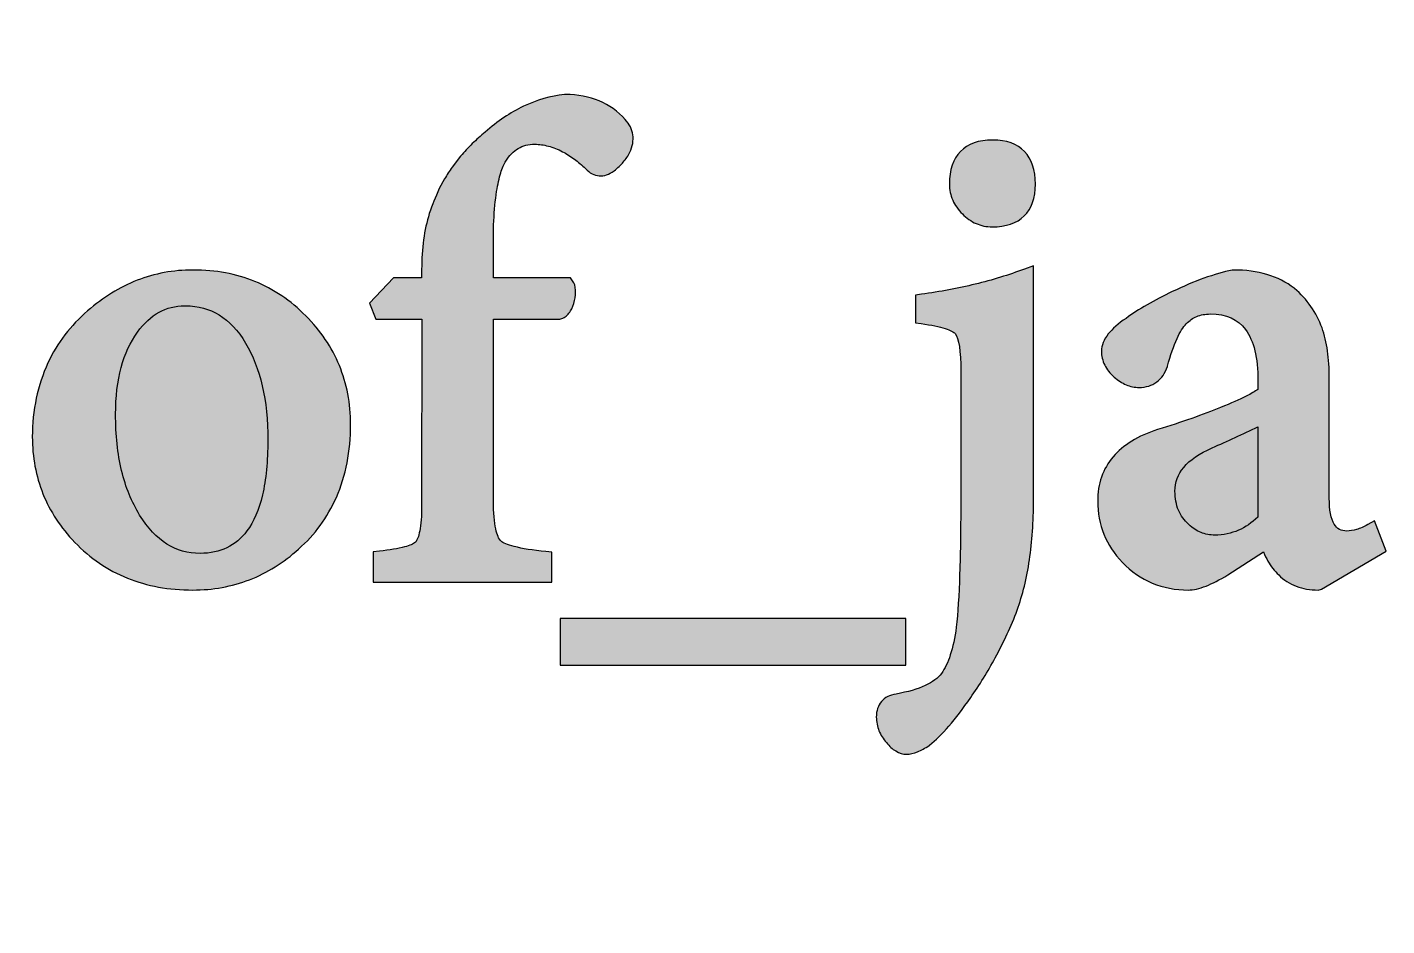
# Model space of a CAD drawing. Header units: millimetres. Extents: x -228 to -124, y -139 to -90.
# Drawn here: x -144.1 to -135.21, y -133.07 to -127.19 of the extents above; entities that cross this region are included whole.
import ezdxf

# ---------------------------------------------------------------- set-up
doc = ezdxf.new("R2010")
doc.units = ezdxf.units.MM
doc.header["$MEASUREMENT"] = 0
doc.layers.add('Layer 1', color=7, linetype='Continuous')

msp = doc.modelspace()

# ---------------------------------------------------------------- hatches: boundary and pattern name
at = {"layer": 'Layer 1', "true_color": 0x373435}
h = msp.add_hatch(color=250, dxfattribs=at)
edge = h.paths.add_edge_path()
edge.add_spline(control_points=[(-141.5218, -128.8344), (-141.5218, -128.8344), (-141.5218, -128.7796), (-141.5218, -128.7796), (-141.5218, -128.7112), (-141.5177, -128.6464), (-141.5095, -128.5855), (-141.5013, -128.5247), (-141.4887, -128.4674), (-141.4718, -128.4141), (-141.4514, -128.3531), (-141.4339, -128.31), (-141.407, -128.2509), (-141.407, -128.2509), (-141.3721, -128.187), (-141.3721, -128.187), (-141.3564, -128.1607), (-141.3399, -128.1351), (-141.3225, -128.1108), (-141.3225, -128.1108), (-141.2668, -128.0383), (-141.2668, -128.0383), (-141.243, -128.0102), (-141.2176, -127.9829), (-141.1906, -127.9564), (-141.1645, -127.9308), (-141.1365, -127.9055), (-141.1069, -127.8812), (-141.0259, -127.8096), (-140.9422, -127.7531), (-140.8564, -127.7122), (-140.7693, -127.6709), (-140.6795, -127.6448), (-140.5872, -127.6343), (-140.5872, -127.6343), (-140.5818, -127.634), (-140.5818, -127.634), (-140.4996, -127.6351), (-140.4256, -127.6492), (-140.361, -127.6762), (-140.2952, -127.7037), (-140.2384, -127.7445), (-140.1912, -127.7984), (-140.1626, -127.8288), (-140.1455, -127.8623), (-140.1403, -127.8985), (-140.1352, -127.9349), (-140.142, -127.9733), (-140.1608, -128.013), (-140.1713, -128.0355), (-140.1855, -128.057), (-140.2029, -128.0774), (-140.2192, -128.0966), (-140.2395, -128.1154), (-140.2636, -128.1336), (-140.2962, -128.1582), (-140.3285, -128.1694), (-140.3605, -128.1672), (-140.3934, -128.1649), (-140.4234, -128.149), (-140.4501, -128.1197), (-140.474, -128.0968), (-140.4986, -128.076), (-140.5231, -128.0577), (-140.5488, -128.0391), (-140.5745, -128.0226), (-140.6001, -128.009), (-140.6312, -127.9928), (-140.6624, -127.9805), (-140.6931, -127.9724), (-140.7231, -127.9644), (-140.753, -127.9604), (-140.7823, -127.9604), (-140.8233, -127.9604), (-140.8594, -127.9695), (-140.8902, -127.9874), (-140.9217, -128.0057), (-140.9493, -128.0338), (-140.9722, -128.071), (-140.9843, -128.09), (-140.9951, -128.1154), (-141.0048, -128.1473), (-141.015, -128.181), (-141.0241, -128.222), (-141.0315, -128.2695), (-141.0403, -128.3261), (-141.0465, -128.3902), (-141.0498, -128.4615), (-141.0532, -128.5329), (-141.0539, -128.6111), (-141.052, -128.6951), (-141.052, -128.6951), (-141.0519, -128.8344), (-141.0519, -128.8344), (-141.0519, -128.8344), (-140.5477, -128.8344), (-140.5477, -128.8344), (-140.5477, -128.8344), (-140.5346, -128.8533), (-140.5346, -128.8533), (-140.5231, -128.8698), (-140.5162, -128.8904), (-140.5147, -128.9141), (-140.5137, -128.934), (-140.516, -128.9572), (-140.5217, -128.9832), (-140.5277, -129.0099), (-140.5366, -129.0327), (-140.5481, -129.0511), (-140.5614, -129.0723), (-140.5781, -129.0883), (-140.5976, -129.0987), (-140.5976, -129.0987), (-140.6182, -129.1039), (-140.6182, -129.1039), (-140.6182, -129.1039), (-141.0519, -129.1039), (-141.0519, -129.1039), (-141.0519, -129.1039), (-141.0519, -130.2961), (-141.0519, -130.2961), (-141.0519, -130.3717), (-141.047, -130.4323), (-141.0373, -130.4779), (-141.0288, -130.5177), (-141.0175, -130.5439), (-141.0039, -130.5562), (-141.0039, -130.5562), (-141.002, -130.5579), (-141.002, -130.5579), (-140.9901, -130.57), (-140.9611, -130.5818), (-140.9159, -130.5931), (-140.8647, -130.606), (-140.7956, -130.6172), (-140.7093, -130.6259), (-140.7093, -130.6259), (-140.67, -130.6299), (-140.67, -130.6299), (-140.67, -130.6299), (-140.67, -130.8265), (-140.67, -130.8265), (-140.67, -130.8265), (-141.8381, -130.8265), (-141.8381, -130.8265), (-141.8381, -130.8265), (-141.8381, -130.6265), (-141.8381, -130.6265), (-141.8381, -130.6265), (-141.7984, -130.6227), (-141.7984, -130.6227), (-141.731, -130.6161), (-141.6759, -130.6069), (-141.634, -130.5956), (-141.5987, -130.5861), (-141.5748, -130.5755), (-141.5631, -130.5643), (-141.5514, -130.5517), (-141.5416, -130.527), (-141.5344, -130.4907), (-141.5262, -130.4488), (-141.5219, -130.3937), (-141.5219, -130.3259), (-141.5219, -130.3259), (-141.5217, -129.1039), (-141.5217, -129.1039), (-141.5217, -129.1039), (-141.8205, -129.1039), (-141.8205, -129.1039), (-141.8205, -129.1039), (-141.8637, -128.9997), (-141.8637, -128.9997), (-141.8637, -128.9997), (-141.7052, -128.8344), (-141.7052, -128.8344), (-141.7052, -128.8344), (-141.5218, -128.8344), (-141.5218, -128.8344)], knot_values=[0, 0, 0, 0, 0.016949, 0.016949, 0.016949, 0.033898, 0.033898, 0.033898, 0.050847, 0.050847, 0.050847, 0.067797, 0.067797, 0.067797, 0.084746, 0.084746, 0.084746, 0.101695, 0.101695, 0.101695, 0.118644, 0.118644, 0.118644, 0.135593, 0.135593, 0.135593, 0.152542, 0.152542, 0.152542, 0.169492, 0.169492, 0.169492, 0.186441, 0.186441, 0.186441, 0.20339, 0.20339, 0.20339, 0.220339, 0.220339, 0.220339, 0.237288, 0.237288, 0.237288, 0.254237, 0.254237, 0.254237, 0.271186, 0.271186, 0.271186, 0.288136, 0.288136, 0.288136, 0.305085, 0.305085, 0.305085, 0.322034, 0.322034, 0.322034, 0.338983, 0.338983, 0.338983, 0.355932, 0.355932, 0.355932, 0.372881, 0.372881, 0.372881, 0.389831, 0.389831, 0.389831, 0.40678, 0.40678, 0.40678, 0.423729, 0.423729, 0.423729, 0.440678, 0.440678, 0.440678, 0.457627, 0.457627, 0.457627, 0.474576, 0.474576, 0.474576, 0.491525, 0.491525, 0.491525, 0.508475, 0.508475, 0.508475, 0.525424, 0.525424, 0.525424, 0.542373, 0.542373, 0.542373, 0.559322, 0.559322, 0.559322, 0.576271, 0.576271, 0.576271, 0.59322, 0.59322, 0.59322, 0.610169, 0.610169, 0.610169, 0.627119, 0.627119, 0.627119, 0.644068, 0.644068, 0.644068, 0.661017, 0.661017, 0.661017, 0.677966, 0.677966, 0.677966, 0.694915, 0.694915, 0.694915, 0.711864, 0.711864, 0.711864, 0.728814, 0.728814, 0.728814, 0.745763, 0.745763, 0.745763, 0.762712, 0.762712, 0.762712, 0.779661, 0.779661, 0.779661, 0.79661, 0.79661, 0.79661, 0.813559, 0.813559, 0.813559, 0.830508, 0.830508, 0.830508, 0.847458, 0.847458, 0.847458, 0.864407, 0.864407, 0.864407, 0.881356, 0.881356, 0.881356, 0.898305, 0.898305, 0.898305, 0.915254, 0.915254, 0.915254, 0.932203, 0.932203, 0.932203, 0.949153, 0.949153, 0.949153, 0.966102, 0.966102, 0.966102, 0.983051, 0.983051, 0.983051, 1, 1, 1, 1], degree=3, periodic=1)
h = msp.add_hatch(color=250, dxfattribs=at)
edge = h.paths.add_edge_path()
edge.add_spline(control_points=[(-137.9855, -128.4163), (-138.0132, -128.3888), (-138.0344, -128.3586), (-138.0485, -128.3262), (-138.0629, -128.2932), (-138.0703, -128.258), (-138.0703, -128.2213), (-138.0703, -128.1281), (-138.0461, -128.0565), (-137.9979, -128.0072), (-137.9496, -127.9576), (-137.8794, -127.9327), (-137.7875, -127.9327), (-137.6967, -127.9327), (-137.6271, -127.9576), (-137.5791, -128.0074), (-137.5318, -128.0567), (-137.5079, -128.1281), (-137.5079, -128.2213), (-137.5079, -128.3121), (-137.5324, -128.3815), (-137.5809, -128.4293), (-137.6292, -128.477), (-137.6995, -128.5008), (-137.7907, -128.5008), (-137.8274, -128.5008), (-137.8626, -128.4934), (-137.8956, -128.4791), (-137.928, -128.4649), (-137.9581, -128.4439), (-137.9855, -128.4163)], knot_values=[0, 0, 0, 0, 0.1, 0.1, 0.1, 0.2, 0.2, 0.2, 0.3, 0.3, 0.3, 0.4, 0.4, 0.4, 0.5, 0.5, 0.5, 0.6, 0.6, 0.6, 0.7, 0.7, 0.7, 0.8, 0.8, 0.8, 0.9, 0.9, 0.9, 1, 1, 1, 1], degree=3, periodic=1)
h = msp.add_hatch(color=250, dxfattribs=at)
edge = h.paths.add_edge_path()
edge.add_spline(control_points=[(-138.2534, -128.9422), (-138.131, -128.9254), (-138.0136, -128.9032), (-137.9017, -128.8759), (-137.7897, -128.8486), (-137.6819, -128.8155), (-137.5789, -128.7774), (-137.5789, -128.7774), (-137.5199, -128.7554), (-137.5199, -128.7554), (-137.5199, -128.7554), (-137.5199, -130.2902), (-137.5199, -130.2902), (-137.5199, -130.4305), (-137.5288, -130.5608), (-137.5466, -130.6802), (-137.5642, -130.7997), (-137.5913, -130.9096), (-137.6273, -131.0093), (-137.6463, -131.0611), (-137.6679, -131.1132), (-137.6919, -131.165), (-137.7158, -131.2172), (-137.7422, -131.2691), (-137.7702, -131.3203), (-137.7947, -131.3662), (-137.8204, -131.4107), (-137.8467, -131.4534), (-137.8743, -131.4981), (-137.9024, -131.5407), (-137.9309, -131.5812), (-137.9821, -131.6543), (-138.0296, -131.7164), (-138.0731, -131.7672), (-138.1181, -131.8194), (-138.1604, -131.8612), (-138.1995, -131.8919), (-138.1995, -131.8919), (-138.2022, -131.8939), (-138.2022, -131.8939), (-138.2295, -131.9122), (-138.255, -131.9264), (-138.2778, -131.9359), (-138.3036, -131.9466), (-138.3276, -131.9521), (-138.3489, -131.9521), (-138.3738, -131.9521), (-138.398, -131.9448), (-138.4216, -131.9306), (-138.4424, -131.9179), (-138.4628, -131.8994), (-138.4819, -131.8756), (-138.5034, -131.8512), (-138.5198, -131.8254), (-138.5307, -131.7984), (-138.5422, -131.7697), (-138.5481, -131.7396), (-138.5481, -131.7082), (-138.5481, -131.6668), (-138.5367, -131.6326), (-138.5143, -131.6066), (-138.4921, -131.5807), (-138.46, -131.5643), (-138.4188, -131.5577), (-138.3421, -131.5443), (-138.2782, -131.5257), (-138.2277, -131.5021), (-138.1807, -131.4801), (-138.145, -131.4536), (-138.1218, -131.4229), (-138.0996, -131.3916), (-138.0803, -131.3511), (-138.0643, -131.3019), (-138.0478, -131.2509), (-138.0345, -131.1902), (-138.025, -131.1203), (-138.0153, -131.0291), (-138.0079, -130.9124), (-138.0031, -130.7708), (-137.9983, -130.6298), (-137.9958, -130.4614), (-137.9958, -130.2661), (-137.9958, -130.2661), (-137.9958, -129.4483), (-137.9958, -129.4483), (-137.9958, -129.3121), (-138.0082, -129.2289), (-138.0326, -129.1993), (-138.0423, -129.1886), (-138.0643, -129.1775), (-138.0978, -129.1666), (-138.1363, -129.1542), (-138.1885, -129.1431), (-138.2538, -129.1335), (-138.2538, -129.1335), (-138.2913, -129.128), (-138.2913, -129.128), (-138.2913, -129.128), (-138.2913, -128.9473), (-138.2913, -128.9473), (-138.2913, -128.9473), (-138.2534, -128.9422), (-138.2534, -128.9422)], knot_values=[0, 0, 0, 0, 0.029412, 0.029412, 0.029412, 0.058824, 0.058824, 0.058824, 0.088235, 0.088235, 0.088235, 0.117647, 0.117647, 0.117647, 0.147059, 0.147059, 0.147059, 0.176471, 0.176471, 0.176471, 0.205882, 0.205882, 0.205882, 0.235294, 0.235294, 0.235294, 0.264706, 0.264706, 0.264706, 0.294118, 0.294118, 0.294118, 0.323529, 0.323529, 0.323529, 0.352941, 0.352941, 0.352941, 0.382353, 0.382353, 0.382353, 0.411765, 0.411765, 0.411765, 0.441176, 0.441176, 0.441176, 0.470588, 0.470588, 0.470588, 0.5, 0.5, 0.5, 0.529412, 0.529412, 0.529412, 0.558824, 0.558824, 0.558824, 0.588235, 0.588235, 0.588235, 0.617647, 0.617647, 0.617647, 0.647059, 0.647059, 0.647059, 0.676471, 0.676471, 0.676471, 0.705882, 0.705882, 0.705882, 0.735294, 0.735294, 0.735294, 0.764706, 0.764706, 0.764706, 0.794118, 0.794118, 0.794118, 0.823529, 0.823529, 0.823529, 0.852941, 0.852941, 0.852941, 0.882353, 0.882353, 0.882353, 0.911765, 0.911765, 0.911765, 0.941176, 0.941176, 0.941176, 0.970588, 0.970588, 0.970588, 1, 1, 1, 1], degree=3, periodic=1)
h = msp.add_hatch(color=250, dxfattribs=at)
edge = h.paths.add_edge_path()
edge.add_spline(control_points=[(-143.0152, -128.7832), (-142.8694, -128.7832), (-142.7348, -128.8083), (-142.6125, -128.8582), (-142.4898, -128.9081), (-142.3787, -128.9833), (-142.28, -129.083), (-142.1825, -129.1803), (-142.1091, -129.2888), (-142.0601, -129.4077), (-142.0111, -129.5267), (-141.9865, -129.656), (-141.9865, -129.7946), (-141.9865, -129.8818), (-141.9943, -129.9654), (-142.0097, -130.0448), (-142.025, -130.1241), (-142.0485, -130.1999), (-142.0798, -130.2716), (-142.1088, -130.3374), (-142.144, -130.3984), (-142.1849, -130.4543), (-142.2258, -130.5103), (-142.2732, -130.5622), (-142.3266, -130.6092), (-142.4251, -130.6981), (-142.5321, -130.7653), (-142.6473, -130.8099), (-142.7631, -130.8546), (-142.8871, -130.8772), (-143.0184, -130.8772), (-143.1752, -130.8772), (-143.3179, -130.8512), (-143.4465, -130.7993), (-143.5756, -130.7475), (-143.6905, -130.6693), (-143.7904, -130.5653), (-143.8829, -130.4686), (-143.9523, -130.3623), (-143.9987, -130.2473), (-144.0449, -130.132), (-144.0682, -130.0078), (-144.0682, -129.8749), (-144.0682, -129.7878), (-144.0596, -129.7035), (-144.0425, -129.6227), (-144.0255, -129.542), (-143.9997, -129.4646), (-143.9658, -129.3911), (-143.9356, -129.3252), (-143.8985, -129.2639), (-143.8554, -129.2075), (-143.8119, -129.1505), (-143.7621, -129.0983), (-143.7065, -129.0506), (-143.6055, -128.9621), (-143.4974, -128.8951), (-143.3827, -128.8505), (-143.2676, -128.8058), (-143.146, -128.7832), (-143.0184, -128.7832), (-143.0184, -128.7832), (-143.0152, -128.7832), (-143.0152, -128.7832)], knot_values=[0, 0, 0, 0, 0.047619, 0.047619, 0.047619, 0.095238, 0.095238, 0.095238, 0.142857, 0.142857, 0.142857, 0.190476, 0.190476, 0.190476, 0.238095, 0.238095, 0.238095, 0.285714, 0.285714, 0.285714, 0.333333, 0.333333, 0.333333, 0.380952, 0.380952, 0.380952, 0.428571, 0.428571, 0.428571, 0.47619, 0.47619, 0.47619, 0.52381, 0.52381, 0.52381, 0.571429, 0.571429, 0.571429, 0.619048, 0.619048, 0.619048, 0.666667, 0.666667, 0.666667, 0.714286, 0.714286, 0.714286, 0.761905, 0.761905, 0.761905, 0.809524, 0.809524, 0.809524, 0.857143, 0.857143, 0.857143, 0.904762, 0.904762, 0.904762, 0.952381, 0.952381, 0.952381, 1, 1, 1, 1], degree=3, periodic=1)
h = msp.add_hatch(color=250, dxfattribs=at)
edge = h.paths.add_edge_path()
edge.add_spline(control_points=[(-135.6592, -130.8772), (-135.7111, -130.8772), (-135.7586, -130.8689), (-135.8014, -130.8527), (-135.8447, -130.8363), (-135.8833, -130.8114), (-135.9164, -130.7785), (-135.9433, -130.7525), (-135.967, -130.7222), (-135.9868, -130.6879), (-135.9975, -130.6695), (-136.0073, -130.6495), (-136.0161, -130.6282), (-136.0161, -130.6282), (-136.2491, -130.7786), (-136.2491, -130.7786), (-136.3028, -130.8105), (-136.3505, -130.8347), (-136.3918, -130.851), (-136.4363, -130.8683), (-136.4749, -130.8772), (-136.5071, -130.8772), (-136.5924, -130.8772), (-136.6715, -130.862), (-136.7436, -130.8319), (-136.8156, -130.8018), (-136.8809, -130.7564), (-136.9387, -130.6964), (-136.9923, -130.6407), (-137.0326, -130.5792), (-137.0596, -130.5124), (-137.0868, -130.4456), (-137.1004, -130.3732), (-137.1004, -130.2961), (-137.1004, -130.182), (-137.0665, -130.0849), (-136.9996, -130.0057), (-136.9341, -129.9284), (-136.837, -129.8688), (-136.7085, -129.8274), (-136.6298, -129.8033), (-136.5555, -129.7788), (-136.4856, -129.7542), (-136.4169, -129.7302), (-136.3539, -129.7061), (-136.2968, -129.6824), (-136.2286, -129.6557), (-136.1728, -129.6313), (-136.1289, -129.6092), (-136.0969, -129.593), (-136.0712, -129.5779), (-136.0525, -129.5643), (-136.0525, -129.5643), (-136.0525, -129.5077), (-136.0525, -129.5077), (-136.0525, -129.3573), (-136.0794, -129.2457), (-136.1327, -129.1732), (-136.183, -129.1051), (-136.2602, -129.071), (-136.3637, -129.071), (-136.3969, -129.071), (-136.4268, -129.0765), (-136.4524, -129.087), (-136.4776, -129.0974), (-136.5003, -129.1134), (-136.5196, -129.1343), (-136.5196, -129.1343), (-136.5209, -129.1357), (-136.5209, -129.1357), (-136.5412, -129.1561), (-136.5616, -129.1884), (-136.5816, -129.2324), (-136.603, -129.2799), (-136.624, -129.34), (-136.644, -129.4119), (-136.644, -129.4119), (-136.6445, -129.414), (-136.6445, -129.414), (-136.6591, -129.4584), (-136.6823, -129.4924), (-136.7136, -129.5158), (-136.7453, -129.5396), (-136.784, -129.5516), (-136.8295, -129.5516), (-136.8582, -129.5516), (-136.8866, -129.5457), (-136.9145, -129.534), (-136.9413, -129.5227), (-136.9675, -129.506), (-136.9926, -129.4839), (-137.02, -129.4591), (-137.0406, -129.4326), (-137.0542, -129.4053), (-137.0688, -129.3761), (-137.0762, -129.3452), (-137.0762, -129.314), (-137.0762, -129.2768), (-137.0609, -129.239), (-137.0309, -129.2013), (-137.0043, -129.1684), (-136.9657, -129.1342), (-136.915, -129.0995), (-136.8745, -129.0702), (-136.8285, -129.0405), (-136.7774, -129.0112), (-136.726, -128.9815), (-136.6708, -128.9526), (-136.6126, -128.9249), (-136.5403, -128.89), (-136.4714, -128.8606), (-136.4062, -128.8372), (-136.3393, -128.8131), (-136.2769, -128.7953), (-136.22, -128.784), (-136.22, -128.784), (-136.2115, -128.7832), (-136.2115, -128.7832), (-136.1316, -128.7832), (-136.0586, -128.7931), (-135.993, -128.8128), (-135.9264, -128.8327), (-135.8667, -128.8628), (-135.8148, -128.9029), (-135.8148, -128.9029), (-135.8131, -128.9042), (-135.8131, -128.9042), (-135.7717, -128.9392), (-135.7358, -128.9787), (-135.7055, -129.0219), (-135.6756, -129.0646), (-135.6512, -129.1116), (-135.6332, -129.1618), (-135.617, -129.2075), (-135.605, -129.2578), (-135.5972, -129.3129), (-135.5896, -129.3674), (-135.5857, -129.4264), (-135.5857, -129.4899), (-135.5857, -129.4899), (-135.5857, -130.2751), (-135.5857, -130.2751), (-135.5857, -130.3537), (-135.5746, -130.4112), (-135.5527, -130.4472), (-135.535, -130.4765), (-135.5076, -130.4912), (-135.471, -130.4912), (-135.4502, -130.4912), (-135.4287, -130.4878), (-135.407, -130.4812), (-135.3841, -130.4742), (-135.3597, -130.4634), (-135.3345, -130.4491), (-135.3345, -130.4491), (-135.2904, -130.4241), (-135.2904, -130.4241), (-135.2904, -130.4241), (-135.2142, -130.6224), (-135.2142, -130.6224), (-135.2142, -130.6224), (-135.6371, -130.871), (-135.6371, -130.871), (-135.6371, -130.871), (-135.6592, -130.8772), (-135.6592, -130.8772)], knot_values=[0, 0, 0, 0, 0.018182, 0.018182, 0.018182, 0.036364, 0.036364, 0.036364, 0.054545, 0.054545, 0.054545, 0.072727, 0.072727, 0.072727, 0.090909, 0.090909, 0.090909, 0.109091, 0.109091, 0.109091, 0.127273, 0.127273, 0.127273, 0.145455, 0.145455, 0.145455, 0.163636, 0.163636, 0.163636, 0.181818, 0.181818, 0.181818, 0.2, 0.2, 0.2, 0.218182, 0.218182, 0.218182, 0.236364, 0.236364, 0.236364, 0.254545, 0.254545, 0.254545, 0.272727, 0.272727, 0.272727, 0.290909, 0.290909, 0.290909, 0.309091, 0.309091, 0.309091, 0.327273, 0.327273, 0.327273, 0.345455, 0.345455, 0.345455, 0.363636, 0.363636, 0.363636, 0.381818, 0.381818, 0.381818, 0.4, 0.4, 0.4, 0.418182, 0.418182, 0.418182, 0.436364, 0.436364, 0.436364, 0.454545, 0.454545, 0.454545, 0.472727, 0.472727, 0.472727, 0.490909, 0.490909, 0.490909, 0.509091, 0.509091, 0.509091, 0.527273, 0.527273, 0.527273, 0.545455, 0.545455, 0.545455, 0.563636, 0.563636, 0.563636, 0.581818, 0.581818, 0.581818, 0.6, 0.6, 0.6, 0.618182, 0.618182, 0.618182, 0.636364, 0.636364, 0.636364, 0.654545, 0.654545, 0.654545, 0.672727, 0.672727, 0.672727, 0.690909, 0.690909, 0.690909, 0.709091, 0.709091, 0.709091, 0.727273, 0.727273, 0.727273, 0.745455, 0.745455, 0.745455, 0.763636, 0.763636, 0.763636, 0.781818, 0.781818, 0.781818, 0.8, 0.8, 0.8, 0.818182, 0.818182, 0.818182, 0.836364, 0.836364, 0.836364, 0.854545, 0.854545, 0.854545, 0.872727, 0.872727, 0.872727, 0.890909, 0.890909, 0.890909, 0.909091, 0.909091, 0.909091, 0.927273, 0.927273, 0.927273, 0.945455, 0.945455, 0.945455, 0.963636, 0.963636, 0.963636, 0.981818, 0.981818, 0.981818, 1, 1, 1, 1], degree=3, periodic=1)
h = msp.add_hatch(color=250, dxfattribs=at)
edge = h.paths.add_edge_path()
edge.add_spline(control_points=[(-143.0719, -129.0175), (-143.1332, -129.0175), (-143.1892, -129.0315), (-143.2397, -129.0595), (-143.2912, -129.0881), (-143.3381, -129.1318), (-143.38, -129.1901), (-143.4275, -129.2555), (-143.4634, -129.3325), (-143.4872, -129.4208), (-143.5115, -129.5107), (-143.5237, -129.6126), (-143.5237, -129.726), (-143.5237, -129.8623), (-143.5105, -129.9857), (-143.4841, -130.0956), (-143.458, -130.2049), (-143.4185, -130.3021), (-143.3664, -130.3866), (-143.3142, -130.4712), (-143.2547, -130.5348), (-143.1885, -130.5763), (-143.1236, -130.6169), (-143.0507, -130.6374), (-142.9705, -130.6374), (-142.9045, -130.6374), (-142.8459, -130.6251), (-142.7953, -130.6007), (-142.7452, -130.5766), (-142.7016, -130.5398), (-142.6653, -130.4909), (-142.6202, -130.431), (-142.5861, -130.3521), (-142.5632, -130.2549), (-142.5397, -130.1547), (-142.5278, -130.0349), (-142.5278, -129.896), (-142.5278, -129.6353), (-142.5766, -129.4236), (-142.6736, -129.2615), (-142.7229, -129.1792), (-142.7803, -129.1175), (-142.8457, -129.0772), (-142.91, -129.0375), (-142.9835, -129.0175), (-143.0659, -129.0175), (-143.0659, -129.0175), (-143.0719, -129.0175), (-143.0719, -129.0175)], knot_values=[0, 0, 0, 0, 0.0625, 0.0625, 0.0625, 0.125, 0.125, 0.125, 0.1875, 0.1875, 0.1875, 0.25, 0.25, 0.25, 0.3125, 0.3125, 0.3125, 0.375, 0.375, 0.375, 0.4375, 0.4375, 0.4375, 0.5, 0.5, 0.5, 0.5625, 0.5625, 0.5625, 0.625, 0.625, 0.625, 0.6875, 0.6875, 0.6875, 0.75, 0.75, 0.75, 0.8125, 0.8125, 0.8125, 0.875, 0.875, 0.875, 0.9375, 0.9375, 0.9375, 1, 1, 1, 1], degree=3, periodic=1)
h = msp.add_hatch(color=250, dxfattribs=at)
edge = h.paths.add_edge_path()
edge.add_spline(control_points=[(-136.0525, -129.8088), (-136.151, -129.8567), (-136.2518, -129.9017), (-136.3514, -129.9475), (-136.4354, -129.9837), (-136.4974, -130.0262), (-136.5378, -130.0746), (-136.5757, -130.1201), (-136.5948, -130.1721), (-136.5948, -130.2304), (-136.5948, -130.2772), (-136.5872, -130.319), (-136.572, -130.3553), (-136.5573, -130.3908), (-136.5347, -130.4221), (-136.505, -130.4484), (-136.4796, -130.4723), (-136.4527, -130.4897), (-136.4244, -130.501), (-136.3964, -130.5122), (-136.3662, -130.5178), (-136.3339, -130.5178), (-136.2791, -130.5178), (-136.2275, -130.507), (-136.1791, -130.4858), (-136.1348, -130.4664), (-136.0925, -130.4378), (-136.0525, -130.4001), (-136.0525, -130.4001), (-136.0525, -129.8088), (-136.0525, -129.8088)], knot_values=[0, 0, 0, 0, 0.1, 0.1, 0.1, 0.2, 0.2, 0.2, 0.3, 0.3, 0.3, 0.4, 0.4, 0.4, 0.5, 0.5, 0.5, 0.6, 0.6, 0.6, 0.7, 0.7, 0.7, 0.8, 0.8, 0.8, 0.9, 0.9, 0.9, 1, 1, 1, 1], degree=3, periodic=1)
h = msp.add_hatch(color=250, dxfattribs=at)
edge = h.paths.add_edge_path()
edge.add_spline(control_points=[(-140.617, -131.3258), (-140.617, -131.3258), (-140.617, -131.064), (-140.617, -131.064), (-140.617, -131.064), (-138.3558, -131.064), (-138.3558, -131.064), (-138.3558, -131.064), (-138.3558, -131.3696), (-138.3558, -131.3696), (-138.3558, -131.3696), (-140.617, -131.3696), (-140.617, -131.3696), (-140.617, -131.3696), (-140.617, -131.3258), (-140.617, -131.3258)], knot_values=[0, 0, 0, 0, 0.2, 0.2, 0.2, 0.4, 0.4, 0.4, 0.6, 0.6, 0.6, 0.8, 0.8, 0.8, 1, 1, 1, 1], degree=3, periodic=1)

# ---------------------------------------------------------------- linework, layer by layer
at = {"layer": 'Layer 1', "color": 250, "lineweight": 18}
msp.add_open_spline([(-160.9662, -99.1549), (-160.9662, -99.1549), (-127.1662, -99.1549), (-127.1662, -99.1549), (-125.5162, -99.1549), (-124.1662, -100.5049), (-124.1662, -102.1549), (-124.1662, -102.1549), (-124.1662, -135.9549), (-124.1662, -135.9549), (-124.1662, -137.6049), (-125.5162, -138.9549), (-127.1662, -138.9549), (-127.1662, -138.9549), (-160.9662, -138.9549), (-160.9662, -138.9549), (-162.6162, -138.9549), (-163.9662, -137.6049), (-163.9662, -135.9549), (-163.9662, -135.9549), (-163.9662, -102.1549), (-163.9662, -102.1549), (-163.9662, -100.5049), (-162.6162, -99.1549), (-160.9662, -99.1549)], degree=3, knots=[0, 0, 0, 0, 0.125, 0.125, 0.125, 0.25, 0.25, 0.25, 0.375, 0.375, 0.375, 0.5, 0.5, 0.5, 0.625, 0.625, 0.625, 0.75, 0.75, 0.75, 0.875, 0.875, 0.875, 1, 1, 1, 1], dxfattribs=at)
at = {"layer": 'Layer 1', "color": 250}
for points, knots in [([(-141.5218, -128.8344), (-141.5218, -128.8344), (-141.5218, -128.7796), (-141.5218, -128.7796), (-141.5218, -128.7112), (-141.5177, -128.6464), (-141.5095, -128.5855), (-141.5013, -128.5247), (-141.4887, -128.4674), (-141.4718, -128.4141), (-141.4514, -128.3531), (-141.4339, -128.31), (-141.407, -128.2509), (-141.407, -128.2509), (-141.3721, -128.187), (-141.3721, -128.187), (-141.3564, -128.1607), (-141.3399, -128.1351), (-141.3225, -128.1108), (-141.3225, -128.1108), (-141.2668, -128.0383), (-141.2668, -128.0383), (-141.243, -128.0102), (-141.2176, -127.9829), (-141.1906, -127.9564), (-141.1645, -127.9308), (-141.1365, -127.9055), (-141.1069, -127.8812), (-141.0259, -127.8096), (-140.9422, -127.7531), (-140.8564, -127.7122), (-140.7693, -127.6709), (-140.6795, -127.6448), (-140.5872, -127.6343), (-140.5872, -127.6343), (-140.5818, -127.634), (-140.5818, -127.634), (-140.4996, -127.6351), (-140.4256, -127.6492), (-140.361, -127.6762), (-140.2952, -127.7037), (-140.2384, -127.7445), (-140.1912, -127.7984), (-140.1626, -127.8288), (-140.1455, -127.8623), (-140.1403, -127.8985), (-140.1352, -127.9349), (-140.142, -127.9733), (-140.1608, -128.013), (-140.1713, -128.0355), (-140.1855, -128.057), (-140.2029, -128.0774), (-140.2192, -128.0966), (-140.2395, -128.1154), (-140.2636, -128.1336), (-140.2962, -128.1582), (-140.3285, -128.1694), (-140.3605, -128.1672), (-140.3934, -128.1649), (-140.4234, -128.149), (-140.4501, -128.1197), (-140.474, -128.0968), (-140.4986, -128.076), (-140.5231, -128.0577), (-140.5488, -128.0391), (-140.5745, -128.0226), (-140.6001, -128.009), (-140.6312, -127.9928), (-140.6624, -127.9805), (-140.6931, -127.9724), (-140.7231, -127.9644), (-140.753, -127.9604), (-140.7823, -127.9604), (-140.8233, -127.9604), (-140.8594, -127.9695), (-140.8902, -127.9874), (-140.9217, -128.0057), (-140.9493, -128.0338), (-140.9722, -128.071), (-140.9843, -128.09), (-140.9951, -128.1154), (-141.0048, -128.1473), (-141.015, -128.181), (-141.0241, -128.222), (-141.0315, -128.2695), (-141.0403, -128.3261), (-141.0465, -128.3902), (-141.0498, -128.4615), (-141.0532, -128.5329), (-141.0539, -128.6111), (-141.052, -128.6951), (-141.052, -128.6951), (-141.0519, -128.8344), (-141.0519, -128.8344), (-141.0519, -128.8344), (-140.5477, -128.8344), (-140.5477, -128.8344), (-140.5477, -128.8344), (-140.5346, -128.8533), (-140.5346, -128.8533), (-140.5231, -128.8698), (-140.5162, -128.8904), (-140.5147, -128.9141), (-140.5137, -128.934), (-140.516, -128.9572), (-140.5217, -128.9832), (-140.5277, -129.0099), (-140.5366, -129.0327), (-140.5481, -129.0511), (-140.5614, -129.0723), (-140.5781, -129.0883), (-140.5976, -129.0987), (-140.5976, -129.0987), (-140.6182, -129.1039), (-140.6182, -129.1039), (-140.6182, -129.1039), (-141.0519, -129.1039), (-141.0519, -129.1039), (-141.0519, -129.1039), (-141.0519, -130.2961), (-141.0519, -130.2961), (-141.0519, -130.3717), (-141.047, -130.4323), (-141.0373, -130.4779), (-141.0288, -130.5177), (-141.0175, -130.5439), (-141.0039, -130.5562), (-141.0039, -130.5562), (-141.002, -130.5579), (-141.002, -130.5579), (-140.9901, -130.57), (-140.9611, -130.5818), (-140.9159, -130.5931), (-140.8647, -130.606), (-140.7956, -130.6172), (-140.7093, -130.6259), (-140.7093, -130.6259), (-140.67, -130.6299), (-140.67, -130.6299), (-140.67, -130.6299), (-140.67, -130.8265), (-140.67, -130.8265), (-140.67, -130.8265), (-141.8381, -130.8265), (-141.8381, -130.8265), (-141.8381, -130.8265), (-141.8381, -130.6265), (-141.8381, -130.6265), (-141.8381, -130.6265), (-141.7984, -130.6227), (-141.7984, -130.6227), (-141.731, -130.6161), (-141.6759, -130.6069), (-141.634, -130.5956), (-141.5987, -130.5861), (-141.5748, -130.5755), (-141.5631, -130.5643), (-141.5514, -130.5517), (-141.5416, -130.527), (-141.5344, -130.4907), (-141.5262, -130.4488), (-141.5219, -130.3937), (-141.5219, -130.3259), (-141.5219, -130.3259), (-141.5217, -129.1039), (-141.5217, -129.1039), (-141.5217, -129.1039), (-141.8205, -129.1039), (-141.8205, -129.1039), (-141.8205, -129.1039), (-141.8637, -128.9997), (-141.8637, -128.9997), (-141.8637, -128.9997), (-141.7052, -128.8344), (-141.7052, -128.8344), (-141.7052, -128.8344), (-141.5218, -128.8344), (-141.5218, -128.8344)], [0, 0, 0, 0, 0.016949, 0.016949, 0.016949, 0.033898, 0.033898, 0.033898, 0.050847, 0.050847, 0.050847, 0.067797, 0.067797, 0.067797, 0.084746, 0.084746, 0.084746, 0.101695, 0.101695, 0.101695, 0.118644, 0.118644, 0.118644, 0.135593, 0.135593, 0.135593, 0.152542, 0.152542, 0.152542, 0.169492, 0.169492, 0.169492, 0.186441, 0.186441, 0.186441, 0.20339, 0.20339, 0.20339, 0.220339, 0.220339, 0.220339, 0.237288, 0.237288, 0.237288, 0.254237, 0.254237, 0.254237, 0.271186, 0.271186, 0.271186, 0.288136, 0.288136, 0.288136, 0.305085, 0.305085, 0.305085, 0.322034, 0.322034, 0.322034, 0.338983, 0.338983, 0.338983, 0.355932, 0.355932, 0.355932, 0.372881, 0.372881, 0.372881, 0.389831, 0.389831, 0.389831, 0.40678, 0.40678, 0.40678, 0.423729, 0.423729, 0.423729, 0.440678, 0.440678, 0.440678, 0.457627, 0.457627, 0.457627, 0.474576, 0.474576, 0.474576, 0.491525, 0.491525, 0.491525, 0.508475, 0.508475, 0.508475, 0.525424, 0.525424, 0.525424, 0.542373, 0.542373, 0.542373, 0.559322, 0.559322, 0.559322, 0.576271, 0.576271, 0.576271, 0.59322, 0.59322, 0.59322, 0.610169, 0.610169, 0.610169, 0.627119, 0.627119, 0.627119, 0.644068, 0.644068, 0.644068, 0.661017, 0.661017, 0.661017, 0.677966, 0.677966, 0.677966, 0.694915, 0.694915, 0.694915, 0.711864, 0.711864, 0.711864, 0.728814, 0.728814, 0.728814, 0.745763, 0.745763, 0.745763, 0.762712, 0.762712, 0.762712, 0.779661, 0.779661, 0.779661, 0.79661, 0.79661, 0.79661, 0.813559, 0.813559, 0.813559, 0.830508, 0.830508, 0.830508, 0.847458, 0.847458, 0.847458, 0.864407, 0.864407, 0.864407, 0.881356, 0.881356, 0.881356, 0.898305, 0.898305, 0.898305, 0.915254, 0.915254, 0.915254, 0.932203, 0.932203, 0.932203, 0.949153, 0.949153, 0.949153, 0.966102, 0.966102, 0.966102, 0.983051, 0.983051, 0.983051, 1, 1, 1, 1]), ([(-137.9855, -128.4163), (-138.0132, -128.3888), (-138.0344, -128.3586), (-138.0485, -128.3262), (-138.0629, -128.2932), (-138.0703, -128.258), (-138.0703, -128.2213), (-138.0703, -128.1281), (-138.0461, -128.0565), (-137.9979, -128.0072), (-137.9496, -127.9576), (-137.8794, -127.9327), (-137.7875, -127.9327), (-137.6967, -127.9327), (-137.6271, -127.9576), (-137.5791, -128.0074), (-137.5318, -128.0567), (-137.5079, -128.1281), (-137.5079, -128.2213), (-137.5079, -128.3121), (-137.5324, -128.3815), (-137.5809, -128.4293), (-137.6292, -128.477), (-137.6995, -128.5008), (-137.7907, -128.5008), (-137.8274, -128.5008), (-137.8626, -128.4934), (-137.8956, -128.4791), (-137.928, -128.4649), (-137.9581, -128.4439), (-137.9855, -128.4163)], [0, 0, 0, 0, 0.1, 0.1, 0.1, 0.2, 0.2, 0.2, 0.3, 0.3, 0.3, 0.4, 0.4, 0.4, 0.5, 0.5, 0.5, 0.6, 0.6, 0.6, 0.7, 0.7, 0.7, 0.8, 0.8, 0.8, 0.9, 0.9, 0.9, 1, 1, 1, 1]), ([(-138.2534, -128.9422), (-138.131, -128.9254), (-138.0136, -128.9032), (-137.9017, -128.8759), (-137.7897, -128.8486), (-137.6819, -128.8155), (-137.5789, -128.7774), (-137.5789, -128.7774), (-137.5199, -128.7554), (-137.5199, -128.7554), (-137.5199, -128.7554), (-137.5199, -130.2902), (-137.5199, -130.2902), (-137.5199, -130.4305), (-137.5288, -130.5608), (-137.5466, -130.6802), (-137.5642, -130.7997), (-137.5913, -130.9096), (-137.6273, -131.0093), (-137.6463, -131.0611), (-137.6679, -131.1132), (-137.6919, -131.165), (-137.7158, -131.2172), (-137.7422, -131.2691), (-137.7702, -131.3203), (-137.7947, -131.3662), (-137.8204, -131.4107), (-137.8467, -131.4534), (-137.8743, -131.4981), (-137.9024, -131.5407), (-137.9309, -131.5812), (-137.9821, -131.6543), (-138.0296, -131.7164), (-138.0731, -131.7672), (-138.1181, -131.8194), (-138.1604, -131.8612), (-138.1995, -131.8919), (-138.1995, -131.8919), (-138.2022, -131.8939), (-138.2022, -131.8939), (-138.2295, -131.9122), (-138.255, -131.9264), (-138.2778, -131.9359), (-138.3036, -131.9466), (-138.3276, -131.9521), (-138.3489, -131.9521), (-138.3738, -131.9521), (-138.398, -131.9448), (-138.4216, -131.9306), (-138.4424, -131.9179), (-138.4628, -131.8994), (-138.4819, -131.8756), (-138.5034, -131.8512), (-138.5198, -131.8254), (-138.5307, -131.7984), (-138.5422, -131.7697), (-138.5481, -131.7396), (-138.5481, -131.7082), (-138.5481, -131.6668), (-138.5367, -131.6326), (-138.5143, -131.6066), (-138.4921, -131.5807), (-138.46, -131.5643), (-138.4188, -131.5577), (-138.3421, -131.5443), (-138.2782, -131.5257), (-138.2277, -131.5021), (-138.1807, -131.4801), (-138.145, -131.4536), (-138.1218, -131.4229), (-138.0996, -131.3916), (-138.0803, -131.3511), (-138.0643, -131.3019), (-138.0478, -131.2509), (-138.0345, -131.1902), (-138.025, -131.1203), (-138.0153, -131.0291), (-138.0079, -130.9124), (-138.0031, -130.7708), (-137.9983, -130.6298), (-137.9958, -130.4614), (-137.9958, -130.2661), (-137.9958, -130.2661), (-137.9958, -129.4483), (-137.9958, -129.4483), (-137.9958, -129.3121), (-138.0082, -129.2289), (-138.0326, -129.1993), (-138.0423, -129.1886), (-138.0643, -129.1775), (-138.0978, -129.1666), (-138.1363, -129.1542), (-138.1885, -129.1431), (-138.2538, -129.1335), (-138.2538, -129.1335), (-138.2913, -129.128), (-138.2913, -129.128), (-138.2913, -129.128), (-138.2913, -128.9473), (-138.2913, -128.9473), (-138.2913, -128.9473), (-138.2534, -128.9422), (-138.2534, -128.9422)], [0, 0, 0, 0, 0.029412, 0.029412, 0.029412, 0.058824, 0.058824, 0.058824, 0.088235, 0.088235, 0.088235, 0.117647, 0.117647, 0.117647, 0.147059, 0.147059, 0.147059, 0.176471, 0.176471, 0.176471, 0.205882, 0.205882, 0.205882, 0.235294, 0.235294, 0.235294, 0.264706, 0.264706, 0.264706, 0.294118, 0.294118, 0.294118, 0.323529, 0.323529, 0.323529, 0.352941, 0.352941, 0.352941, 0.382353, 0.382353, 0.382353, 0.411765, 0.411765, 0.411765, 0.441176, 0.441176, 0.441176, 0.470588, 0.470588, 0.470588, 0.5, 0.5, 0.5, 0.529412, 0.529412, 0.529412, 0.558824, 0.558824, 0.558824, 0.588235, 0.588235, 0.588235, 0.617647, 0.617647, 0.617647, 0.647059, 0.647059, 0.647059, 0.676471, 0.676471, 0.676471, 0.705882, 0.705882, 0.705882, 0.735294, 0.735294, 0.735294, 0.764706, 0.764706, 0.764706, 0.794118, 0.794118, 0.794118, 0.823529, 0.823529, 0.823529, 0.852941, 0.852941, 0.852941, 0.882353, 0.882353, 0.882353, 0.911765, 0.911765, 0.911765, 0.941176, 0.941176, 0.941176, 0.970588, 0.970588, 0.970588, 1, 1, 1, 1]), ([(-143.0152, -128.7832), (-142.8694, -128.7832), (-142.7348, -128.8083), (-142.6125, -128.8582), (-142.4898, -128.9081), (-142.3787, -128.9833), (-142.28, -129.083), (-142.1825, -129.1803), (-142.1091, -129.2888), (-142.0601, -129.4077), (-142.0111, -129.5267), (-141.9865, -129.656), (-141.9865, -129.7946), (-141.9865, -129.8818), (-141.9943, -129.9654), (-142.0097, -130.0448), (-142.025, -130.1241), (-142.0485, -130.1999), (-142.0798, -130.2716), (-142.1088, -130.3374), (-142.144, -130.3984), (-142.1849, -130.4543), (-142.2258, -130.5103), (-142.2732, -130.5622), (-142.3266, -130.6092), (-142.4251, -130.6981), (-142.5321, -130.7653), (-142.6473, -130.8099), (-142.7631, -130.8546), (-142.8871, -130.8772), (-143.0184, -130.8772), (-143.1752, -130.8772), (-143.3179, -130.8512), (-143.4465, -130.7993), (-143.5756, -130.7475), (-143.6905, -130.6693), (-143.7904, -130.5653), (-143.8829, -130.4686), (-143.9523, -130.3623), (-143.9987, -130.2473), (-144.0449, -130.132), (-144.0682, -130.0078), (-144.0682, -129.8749), (-144.0682, -129.7878), (-144.0596, -129.7035), (-144.0425, -129.6227), (-144.0255, -129.542), (-143.9997, -129.4646), (-143.9658, -129.3911), (-143.9356, -129.3252), (-143.8985, -129.2639), (-143.8554, -129.2075), (-143.8119, -129.1505), (-143.7621, -129.0983), (-143.7065, -129.0506), (-143.6055, -128.9621), (-143.4974, -128.8951), (-143.3827, -128.8505), (-143.2676, -128.8058), (-143.146, -128.7832), (-143.0184, -128.7832), (-143.0184, -128.7832), (-143.0152, -128.7832), (-143.0152, -128.7832)], [0, 0, 0, 0, 0.047619, 0.047619, 0.047619, 0.095238, 0.095238, 0.095238, 0.142857, 0.142857, 0.142857, 0.190476, 0.190476, 0.190476, 0.238095, 0.238095, 0.238095, 0.285714, 0.285714, 0.285714, 0.333333, 0.333333, 0.333333, 0.380952, 0.380952, 0.380952, 0.428571, 0.428571, 0.428571, 0.47619, 0.47619, 0.47619, 0.52381, 0.52381, 0.52381, 0.571429, 0.571429, 0.571429, 0.619048, 0.619048, 0.619048, 0.666667, 0.666667, 0.666667, 0.714286, 0.714286, 0.714286, 0.761905, 0.761905, 0.761905, 0.809524, 0.809524, 0.809524, 0.857143, 0.857143, 0.857143, 0.904762, 0.904762, 0.904762, 0.952381, 0.952381, 0.952381, 1, 1, 1, 1]), ([(-135.6592, -130.8772), (-135.7111, -130.8772), (-135.7586, -130.8689), (-135.8014, -130.8527), (-135.8447, -130.8363), (-135.8833, -130.8114), (-135.9164, -130.7785), (-135.9433, -130.7525), (-135.967, -130.7222), (-135.9868, -130.6879), (-135.9975, -130.6695), (-136.0073, -130.6495), (-136.0161, -130.6282), (-136.0161, -130.6282), (-136.2491, -130.7786), (-136.2491, -130.7786), (-136.3028, -130.8105), (-136.3505, -130.8347), (-136.3918, -130.851), (-136.4363, -130.8683), (-136.4749, -130.8772), (-136.5071, -130.8772), (-136.5924, -130.8772), (-136.6715, -130.862), (-136.7436, -130.8319), (-136.8156, -130.8018), (-136.8809, -130.7564), (-136.9387, -130.6964), (-136.9923, -130.6407), (-137.0326, -130.5792), (-137.0596, -130.5124), (-137.0868, -130.4456), (-137.1004, -130.3732), (-137.1004, -130.2961), (-137.1004, -130.182), (-137.0665, -130.0849), (-136.9996, -130.0057), (-136.9341, -129.9284), (-136.837, -129.8688), (-136.7085, -129.8274), (-136.6298, -129.8033), (-136.5555, -129.7788), (-136.4856, -129.7542), (-136.4169, -129.7302), (-136.3539, -129.7061), (-136.2968, -129.6824), (-136.2286, -129.6557), (-136.1728, -129.6313), (-136.1289, -129.6092), (-136.0969, -129.593), (-136.0712, -129.5779), (-136.0525, -129.5643), (-136.0525, -129.5643), (-136.0525, -129.5077), (-136.0525, -129.5077), (-136.0525, -129.3573), (-136.0794, -129.2457), (-136.1327, -129.1732), (-136.183, -129.1051), (-136.2602, -129.071), (-136.3637, -129.071), (-136.3969, -129.071), (-136.4268, -129.0765), (-136.4524, -129.087), (-136.4776, -129.0974), (-136.5003, -129.1134), (-136.5196, -129.1343), (-136.5196, -129.1343), (-136.5209, -129.1357), (-136.5209, -129.1357), (-136.5412, -129.1561), (-136.5616, -129.1884), (-136.5816, -129.2324), (-136.603, -129.2799), (-136.624, -129.34), (-136.644, -129.4119), (-136.644, -129.4119), (-136.6445, -129.414), (-136.6445, -129.414), (-136.6591, -129.4584), (-136.6823, -129.4924), (-136.7136, -129.5158), (-136.7453, -129.5396), (-136.784, -129.5516), (-136.8295, -129.5516), (-136.8582, -129.5516), (-136.8866, -129.5457), (-136.9145, -129.534), (-136.9413, -129.5227), (-136.9675, -129.506), (-136.9926, -129.4839), (-137.02, -129.4591), (-137.0406, -129.4326), (-137.0542, -129.4053), (-137.0688, -129.3761), (-137.0762, -129.3452), (-137.0762, -129.314), (-137.0762, -129.2768), (-137.0609, -129.239), (-137.0309, -129.2013), (-137.0043, -129.1684), (-136.9657, -129.1342), (-136.915, -129.0995), (-136.8745, -129.0702), (-136.8285, -129.0405), (-136.7774, -129.0112), (-136.726, -128.9815), (-136.6708, -128.9526), (-136.6126, -128.9249), (-136.5403, -128.89), (-136.4714, -128.8606), (-136.4062, -128.8372), (-136.3393, -128.8131), (-136.2769, -128.7953), (-136.22, -128.784), (-136.22, -128.784), (-136.2115, -128.7832), (-136.2115, -128.7832), (-136.1316, -128.7832), (-136.0586, -128.7931), (-135.993, -128.8128), (-135.9264, -128.8327), (-135.8667, -128.8628), (-135.8148, -128.9029), (-135.8148, -128.9029), (-135.8131, -128.9042), (-135.8131, -128.9042), (-135.7717, -128.9392), (-135.7358, -128.9787), (-135.7055, -129.0219), (-135.6756, -129.0646), (-135.6512, -129.1116), (-135.6332, -129.1618), (-135.617, -129.2075), (-135.605, -129.2578), (-135.5972, -129.3129), (-135.5896, -129.3674), (-135.5857, -129.4264), (-135.5857, -129.4899), (-135.5857, -129.4899), (-135.5857, -130.2751), (-135.5857, -130.2751), (-135.5857, -130.3537), (-135.5746, -130.4112), (-135.5527, -130.4472), (-135.535, -130.4765), (-135.5076, -130.4912), (-135.471, -130.4912), (-135.4502, -130.4912), (-135.4287, -130.4878), (-135.407, -130.4812), (-135.3841, -130.4742), (-135.3597, -130.4634), (-135.3345, -130.4491), (-135.3345, -130.4491), (-135.2904, -130.4241), (-135.2904, -130.4241), (-135.2904, -130.4241), (-135.2142, -130.6224), (-135.2142, -130.6224), (-135.2142, -130.6224), (-135.6371, -130.871), (-135.6371, -130.871), (-135.6371, -130.871), (-135.6592, -130.8772), (-135.6592, -130.8772)], [0, 0, 0, 0, 0.018182, 0.018182, 0.018182, 0.036364, 0.036364, 0.036364, 0.054545, 0.054545, 0.054545, 0.072727, 0.072727, 0.072727, 0.090909, 0.090909, 0.090909, 0.109091, 0.109091, 0.109091, 0.127273, 0.127273, 0.127273, 0.145455, 0.145455, 0.145455, 0.163636, 0.163636, 0.163636, 0.181818, 0.181818, 0.181818, 0.2, 0.2, 0.2, 0.218182, 0.218182, 0.218182, 0.236364, 0.236364, 0.236364, 0.254545, 0.254545, 0.254545, 0.272727, 0.272727, 0.272727, 0.290909, 0.290909, 0.290909, 0.309091, 0.309091, 0.309091, 0.327273, 0.327273, 0.327273, 0.345455, 0.345455, 0.345455, 0.363636, 0.363636, 0.363636, 0.381818, 0.381818, 0.381818, 0.4, 0.4, 0.4, 0.418182, 0.418182, 0.418182, 0.436364, 0.436364, 0.436364, 0.454545, 0.454545, 0.454545, 0.472727, 0.472727, 0.472727, 0.490909, 0.490909, 0.490909, 0.509091, 0.509091, 0.509091, 0.527273, 0.527273, 0.527273, 0.545455, 0.545455, 0.545455, 0.563636, 0.563636, 0.563636, 0.581818, 0.581818, 0.581818, 0.6, 0.6, 0.6, 0.618182, 0.618182, 0.618182, 0.636364, 0.636364, 0.636364, 0.654545, 0.654545, 0.654545, 0.672727, 0.672727, 0.672727, 0.690909, 0.690909, 0.690909, 0.709091, 0.709091, 0.709091, 0.727273, 0.727273, 0.727273, 0.745455, 0.745455, 0.745455, 0.763636, 0.763636, 0.763636, 0.781818, 0.781818, 0.781818, 0.8, 0.8, 0.8, 0.818182, 0.818182, 0.818182, 0.836364, 0.836364, 0.836364, 0.854545, 0.854545, 0.854545, 0.872727, 0.872727, 0.872727, 0.890909, 0.890909, 0.890909, 0.909091, 0.909091, 0.909091, 0.927273, 0.927273, 0.927273, 0.945455, 0.945455, 0.945455, 0.963636, 0.963636, 0.963636, 0.981818, 0.981818, 0.981818, 1, 1, 1, 1]), ([(-143.0719, -129.0175), (-143.1332, -129.0175), (-143.1892, -129.0315), (-143.2397, -129.0595), (-143.2912, -129.0881), (-143.3381, -129.1318), (-143.38, -129.1901), (-143.4275, -129.2555), (-143.4634, -129.3325), (-143.4872, -129.4208), (-143.5115, -129.5107), (-143.5237, -129.6126), (-143.5237, -129.726), (-143.5237, -129.8623), (-143.5105, -129.9857), (-143.4841, -130.0956), (-143.458, -130.2049), (-143.4185, -130.3021), (-143.3664, -130.3866), (-143.3142, -130.4712), (-143.2547, -130.5348), (-143.1885, -130.5763), (-143.1236, -130.6169), (-143.0507, -130.6374), (-142.9705, -130.6374), (-142.9045, -130.6374), (-142.8459, -130.6251), (-142.7953, -130.6007), (-142.7452, -130.5766), (-142.7016, -130.5398), (-142.6653, -130.4909), (-142.6202, -130.431), (-142.5861, -130.3521), (-142.5632, -130.2549), (-142.5397, -130.1547), (-142.5278, -130.0349), (-142.5278, -129.896), (-142.5278, -129.6353), (-142.5766, -129.4236), (-142.6736, -129.2615), (-142.7229, -129.1792), (-142.7803, -129.1175), (-142.8457, -129.0772), (-142.91, -129.0375), (-142.9835, -129.0175), (-143.0659, -129.0175), (-143.0659, -129.0175), (-143.0719, -129.0175), (-143.0719, -129.0175)], [0, 0, 0, 0, 0.0625, 0.0625, 0.0625, 0.125, 0.125, 0.125, 0.1875, 0.1875, 0.1875, 0.25, 0.25, 0.25, 0.3125, 0.3125, 0.3125, 0.375, 0.375, 0.375, 0.4375, 0.4375, 0.4375, 0.5, 0.5, 0.5, 0.5625, 0.5625, 0.5625, 0.625, 0.625, 0.625, 0.6875, 0.6875, 0.6875, 0.75, 0.75, 0.75, 0.8125, 0.8125, 0.8125, 0.875, 0.875, 0.875, 0.9375, 0.9375, 0.9375, 1, 1, 1, 1]), ([(-136.0525, -129.8088), (-136.151, -129.8567), (-136.2518, -129.9017), (-136.3514, -129.9475), (-136.4354, -129.9837), (-136.4974, -130.0262), (-136.5378, -130.0746), (-136.5757, -130.1201), (-136.5948, -130.1721), (-136.5948, -130.2304), (-136.5948, -130.2772), (-136.5872, -130.319), (-136.572, -130.3553), (-136.5573, -130.3908), (-136.5347, -130.4221), (-136.505, -130.4484), (-136.4796, -130.4723), (-136.4527, -130.4897), (-136.4244, -130.501), (-136.3964, -130.5122), (-136.3662, -130.5178), (-136.3339, -130.5178), (-136.2791, -130.5178), (-136.2275, -130.507), (-136.1791, -130.4858), (-136.1348, -130.4664), (-136.0925, -130.4378), (-136.0525, -130.4001), (-136.0525, -130.4001), (-136.0525, -129.8088), (-136.0525, -129.8088)], [0, 0, 0, 0, 0.1, 0.1, 0.1, 0.2, 0.2, 0.2, 0.3, 0.3, 0.3, 0.4, 0.4, 0.4, 0.5, 0.5, 0.5, 0.6, 0.6, 0.6, 0.7, 0.7, 0.7, 0.8, 0.8, 0.8, 0.9, 0.9, 0.9, 1, 1, 1, 1]), ([(-140.617, -131.3258), (-140.617, -131.3258), (-140.617, -131.064), (-140.617, -131.064), (-140.617, -131.064), (-138.3558, -131.064), (-138.3558, -131.064), (-138.3558, -131.064), (-138.3558, -131.3696), (-138.3558, -131.3696), (-138.3558, -131.3696), (-140.617, -131.3696), (-140.617, -131.3696), (-140.617, -131.3696), (-140.617, -131.3258), (-140.617, -131.3258)], [0, 0, 0, 0, 0.2, 0.2, 0.2, 0.4, 0.4, 0.4, 0.6, 0.6, 0.6, 0.8, 0.8, 0.8, 1, 1, 1, 1])]:
    msp.add_open_spline(points, degree=3, knots=knots, dxfattribs=at)

doc.saveas('drawing.dxf')
